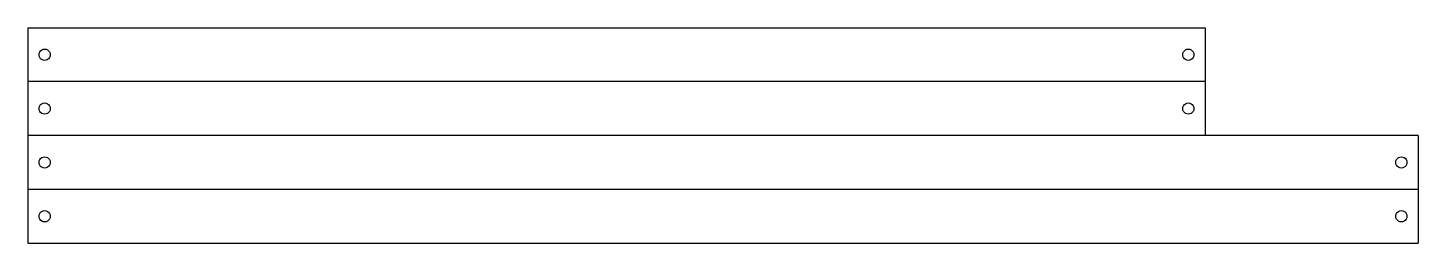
# Model space of a CAD drawing. Header units: metres. Extents: x 0 to 620, y 0 to 96.
import ezdxf

# ---------------------------------------------------------------- set-up
doc = ezdxf.new("R2010")
doc.units = ezdxf.units.M

msp = doc.modelspace()

# ---------------------------------------------------------------- linework, layer by layer
at = {"layer": 'side-panels-3mm'}
for p, q in [((0, 96), (525, 96)), ((0, 96), (0, 72)), ((525, 96), (525, 72)), ((5, 84), (5.09, 84.65)), ((5.09, 83.35), (5, 84)), ((5.09, 84.65), (5.33, 85.25)), ((5.33, 82.75), (5.09, 83.35)), ((5.33, 85.25), (5.73, 85.77)), ((5.73, 82.23), (5.33, 82.75)), ((5.73, 85.77), (6.25, 86.17)), ((6.25, 81.83), (5.73, 82.23)), ((6.25, 86.17), (6.85, 86.41)), ((6.85, 81.59), (6.25, 81.83)), ((6.85, 86.41), (7.5, 86.5)), ((7.5, 81.5), (6.85, 81.59)), ((7.5, 86.5), (8.15, 86.41)), ((8.15, 81.59), (7.5, 81.5)), ((8.15, 86.41), (8.75, 86.17)), ((8.75, 81.83), (8.15, 81.59)), ((8.75, 86.17), (9.27, 85.77)), ((9.27, 82.23), (8.75, 81.83)), ((9.27, 85.77), (9.67, 85.25)), ((9.67, 82.75), (9.27, 82.23)), ((9.67, 85.25), (9.91, 84.65)), ((9.91, 83.35), (9.67, 82.75)), ((9.91, 84.65), (10, 84)), ((10, 84), (9.91, 83.35)), ((515, 84), (515.09, 84.65)), ((515.09, 83.35), (515, 84)), ((515.09, 84.65), (515.33, 85.25)), ((515.33, 82.75), (515.09, 83.35)), ((515.33, 85.25), (515.73, 85.77)), ((515.73, 82.23), (515.33, 82.75)), ((515.73, 85.77), (516.25, 86.17)), ((516.25, 81.83), (515.73, 82.23)), ((516.25, 86.17), (516.85, 86.41)), ((516.85, 81.59), (516.25, 81.83)), ((516.85, 86.41), (517.5, 86.5)), ((517.5, 81.5), (516.85, 81.59)), ((517.5, 86.5), (518.15, 86.41)), ((518.15, 81.59), (517.5, 81.5)), ((518.15, 86.41), (518.75, 86.17)), ((518.75, 81.83), (518.15, 81.59)), ((518.75, 86.17), (519.27, 85.77)), ((519.27, 82.23), (518.75, 81.83)), ((519.27, 85.77), (519.67, 85.25)), ((519.67, 82.75), (519.27, 82.23)), ((519.67, 85.25), (519.91, 84.65)), ((519.91, 83.35), (519.67, 82.75)), ((519.91, 84.65), (520, 84)), ((520, 84), (519.91, 83.35)), ((0, 72), (0, 48)), ((525, 72), (0, 72)), ((525, 72), (525, 48)), ((5.73, 61.77), (6.25, 62.17)), ((6.25, 62.17), (6.85, 62.41)), ((6.85, 62.41), (7.5, 62.5)), ((7.5, 62.5), (8.15, 62.41)), ((8.15, 62.41), (8.75, 62.17)), ((8.75, 62.17), (9.27, 61.77)), ((515.73, 61.77), (516.25, 62.17)), ((516.25, 62.17), (516.85, 62.41)), ((516.85, 62.41), (517.5, 62.5)), ((517.5, 62.5), (518.15, 62.41)), ((518.15, 62.41), (518.75, 62.17)), ((518.75, 62.17), (519.27, 61.77)), ((5, 60), (5.09, 60.65)), ((5.09, 59.35), (5, 60)), ((5.09, 60.65), (5.33, 61.25)), ((5.33, 58.75), (5.09, 59.35)), ((5.33, 61.25), (5.73, 61.77)), ((5.73, 58.23), (5.33, 58.75)), ((6.25, 57.83), (5.73, 58.23)), ((6.85, 57.59), (6.25, 57.83)), ((7.5, 57.5), (6.85, 57.59)), ((8.15, 57.59), (7.5, 57.5)), ((8.75, 57.83), (8.15, 57.59)), ((9.27, 58.23), (8.75, 57.83)), ((9.27, 61.77), (9.67, 61.25)), ((9.67, 58.75), (9.27, 58.23)), ((9.67, 61.25), (9.91, 60.65)), ((9.91, 59.35), (9.67, 58.75)), ((9.91, 60.65), (10, 60)), ((10, 60), (9.91, 59.35)), ((515, 60), (515.09, 60.65)), ((515.09, 59.35), (515, 60)), ((515.09, 60.65), (515.33, 61.25)), ((515.33, 58.75), (515.09, 59.35)), ((515.33, 61.25), (515.73, 61.77)), ((515.73, 58.23), (515.33, 58.75)), ((516.25, 57.83), (515.73, 58.23)), ((516.85, 57.59), (516.25, 57.83)), ((517.5, 57.5), (516.85, 57.59)), ((518.15, 57.59), (517.5, 57.5)), ((518.75, 57.83), (518.15, 57.59)), ((519.27, 58.23), (518.75, 57.83)), ((519.27, 61.77), (519.67, 61.25)), ((519.67, 58.75), (519.27, 58.23)), ((519.67, 61.25), (519.91, 60.65)), ((519.91, 59.35), (519.67, 58.75)), ((519.91, 60.65), (520, 60)), ((520, 60), (519.91, 59.35)), ((0, 48), (0, 24)), ((525, 48), (0, 48)), ((620, 48), (525, 48)), ((620, 48), (620, 24)), ((5.09, 36.65), (5.33, 37.25)), ((5.33, 37.25), (5.73, 37.77)), ((5.73, 37.77), (6.25, 38.17)), ((6.25, 38.17), (6.85, 38.41)), ((6.85, 38.41), (7.5, 38.5)), ((7.5, 38.5), (8.15, 38.41)), ((8.15, 38.41), (8.75, 38.17)), ((8.75, 38.17), (9.27, 37.77)), ((9.27, 37.77), (9.67, 37.25)), ((9.67, 37.25), (9.91, 36.65)), ((610.09, 36.65), (610.33, 37.25)), ((610.33, 37.25), (610.73, 37.77)), ((610.73, 37.77), (611.25, 38.17)), ((611.25, 38.17), (611.85, 38.41)), ((611.85, 38.41), (612.5, 38.5)), ((612.5, 38.5), (613.15, 38.41)), ((613.15, 38.41), (613.75, 38.17)), ((613.75, 38.17), (614.27, 37.77)), ((614.27, 37.77), (614.67, 37.25)), ((614.67, 37.25), (614.91, 36.65)), ((5, 36), (5.09, 36.65)), ((5.09, 35.35), (5, 36)), ((5.33, 34.75), (5.09, 35.35)), ((5.73, 34.23), (5.33, 34.75)), ((6.25, 33.83), (5.73, 34.23)), ((6.85, 33.59), (6.25, 33.83)), ((7.5, 33.5), (6.85, 33.59)), ((8.15, 33.59), (7.5, 33.5)), ((8.75, 33.83), (8.15, 33.59)), ((9.27, 34.23), (8.75, 33.83)), ((9.67, 34.75), (9.27, 34.23)), ((9.91, 35.35), (9.67, 34.75)), ((9.91, 36.65), (10, 36)), ((10, 36), (9.91, 35.35)), ((610, 36), (610.09, 36.65)), ((610.09, 35.35), (610, 36)), ((610.33, 34.75), (610.09, 35.35)), ((610.73, 34.23), (610.33, 34.75)), ((611.25, 33.83), (610.73, 34.23)), ((611.85, 33.59), (611.25, 33.83)), ((612.5, 33.5), (611.85, 33.59)), ((613.15, 33.59), (612.5, 33.5)), ((613.75, 33.83), (613.15, 33.59)), ((614.27, 34.23), (613.75, 33.83)), ((614.67, 34.75), (614.27, 34.23)), ((614.91, 35.35), (614.67, 34.75)), ((614.91, 36.65), (615, 36)), ((615, 36), (614.91, 35.35)), ((620, 24), (0, 24)), ((0, 24), (0, 0)), ((620, 24), (620, 0)), ((5, 12), (5.09, 12.65)), ((5.09, 12.65), (5.33, 13.25)), ((5.33, 13.25), (5.73, 13.77)), ((5.73, 13.77), (6.25, 14.17)), ((6.25, 14.17), (6.85, 14.41)), ((6.85, 14.41), (7.5, 14.5)), ((7.5, 14.5), (8.15, 14.41)), ((8.15, 14.41), (8.75, 14.17)), ((8.75, 14.17), (9.27, 13.77)), ((9.27, 13.77), (9.67, 13.25)), ((9.67, 13.25), (9.91, 12.65)), ((9.91, 12.65), (10, 12)), ((610, 12), (610.09, 12.65)), ((610.09, 12.65), (610.33, 13.25)), ((610.33, 13.25), (610.73, 13.77)), ((610.73, 13.77), (611.25, 14.17)), ((611.25, 14.17), (611.85, 14.41)), ((611.85, 14.41), (612.5, 14.5)), ((612.5, 14.5), (613.15, 14.41)), ((613.15, 14.41), (613.75, 14.17)), ((613.75, 14.17), (614.27, 13.77)), ((614.27, 13.77), (614.67, 13.25)), ((614.67, 13.25), (614.91, 12.65)), ((614.91, 12.65), (615, 12)), ((5.09, 11.35), (5, 12)), ((5.33, 10.75), (5.09, 11.35)), ((5.73, 10.23), (5.33, 10.75)), ((6.25, 9.83), (5.73, 10.23)), ((6.85, 9.59), (6.25, 9.83)), ((7.5, 9.5), (6.85, 9.59)), ((8.15, 9.59), (7.5, 9.5)), ((8.75, 9.83), (8.15, 9.59)), ((9.27, 10.23), (8.75, 9.83)), ((9.67, 10.75), (9.27, 10.23)), ((9.91, 11.35), (9.67, 10.75)), ((10, 12), (9.91, 11.35)), ((610.09, 11.35), (610, 12)), ((610.33, 10.75), (610.09, 11.35)), ((610.73, 10.23), (610.33, 10.75)), ((611.25, 9.83), (610.73, 10.23)), ((611.85, 9.59), (611.25, 9.83)), ((612.5, 9.5), (611.85, 9.59)), ((613.15, 9.59), (612.5, 9.5)), ((613.75, 9.83), (613.15, 9.59)), ((614.27, 10.23), (613.75, 9.83)), ((614.67, 10.75), (614.27, 10.23)), ((614.91, 11.35), (614.67, 10.75)), ((615, 12), (614.91, 11.35)), ((0, 0), (620, 0))]:
    msp.add_line(p, q, dxfattribs=at)

doc.saveas('drawing.dxf')
